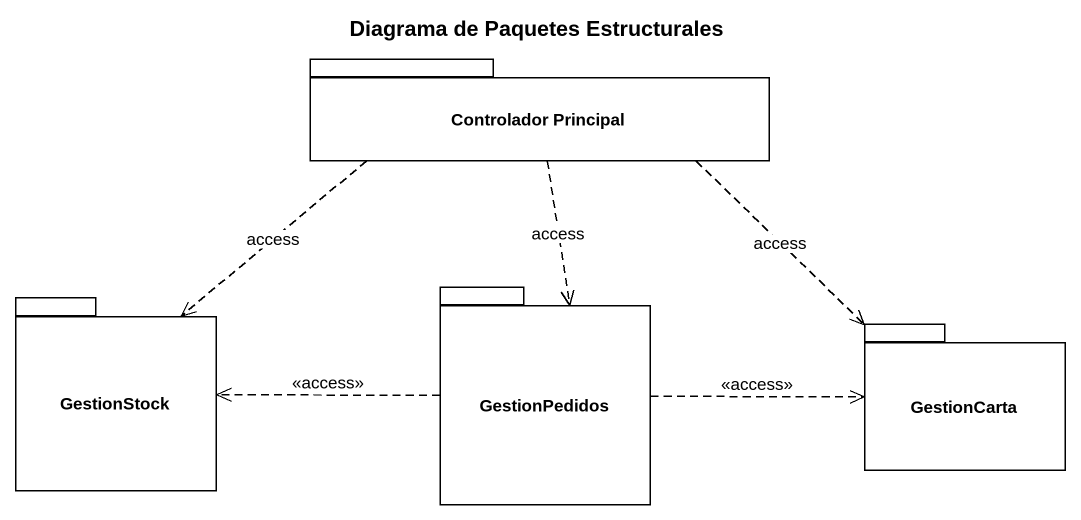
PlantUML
@startuml
title Diagrama de Paquetes Estructurales
package "Controlador Principal" as Controlador_Principal {
}
package GestionPedidos {
}
package GestionStock {
}
package GestionCarta {
}
Controlador_Principal ..> GestionPedidos : access
Controlador_Principal ..> GestionStock : access
Controlador_Principal ..> GestionCarta : access
GestionPedidos .left.> GestionStock : <<access>>
GestionPedidos .right.> GestionCarta : <<access>>
@enduml
